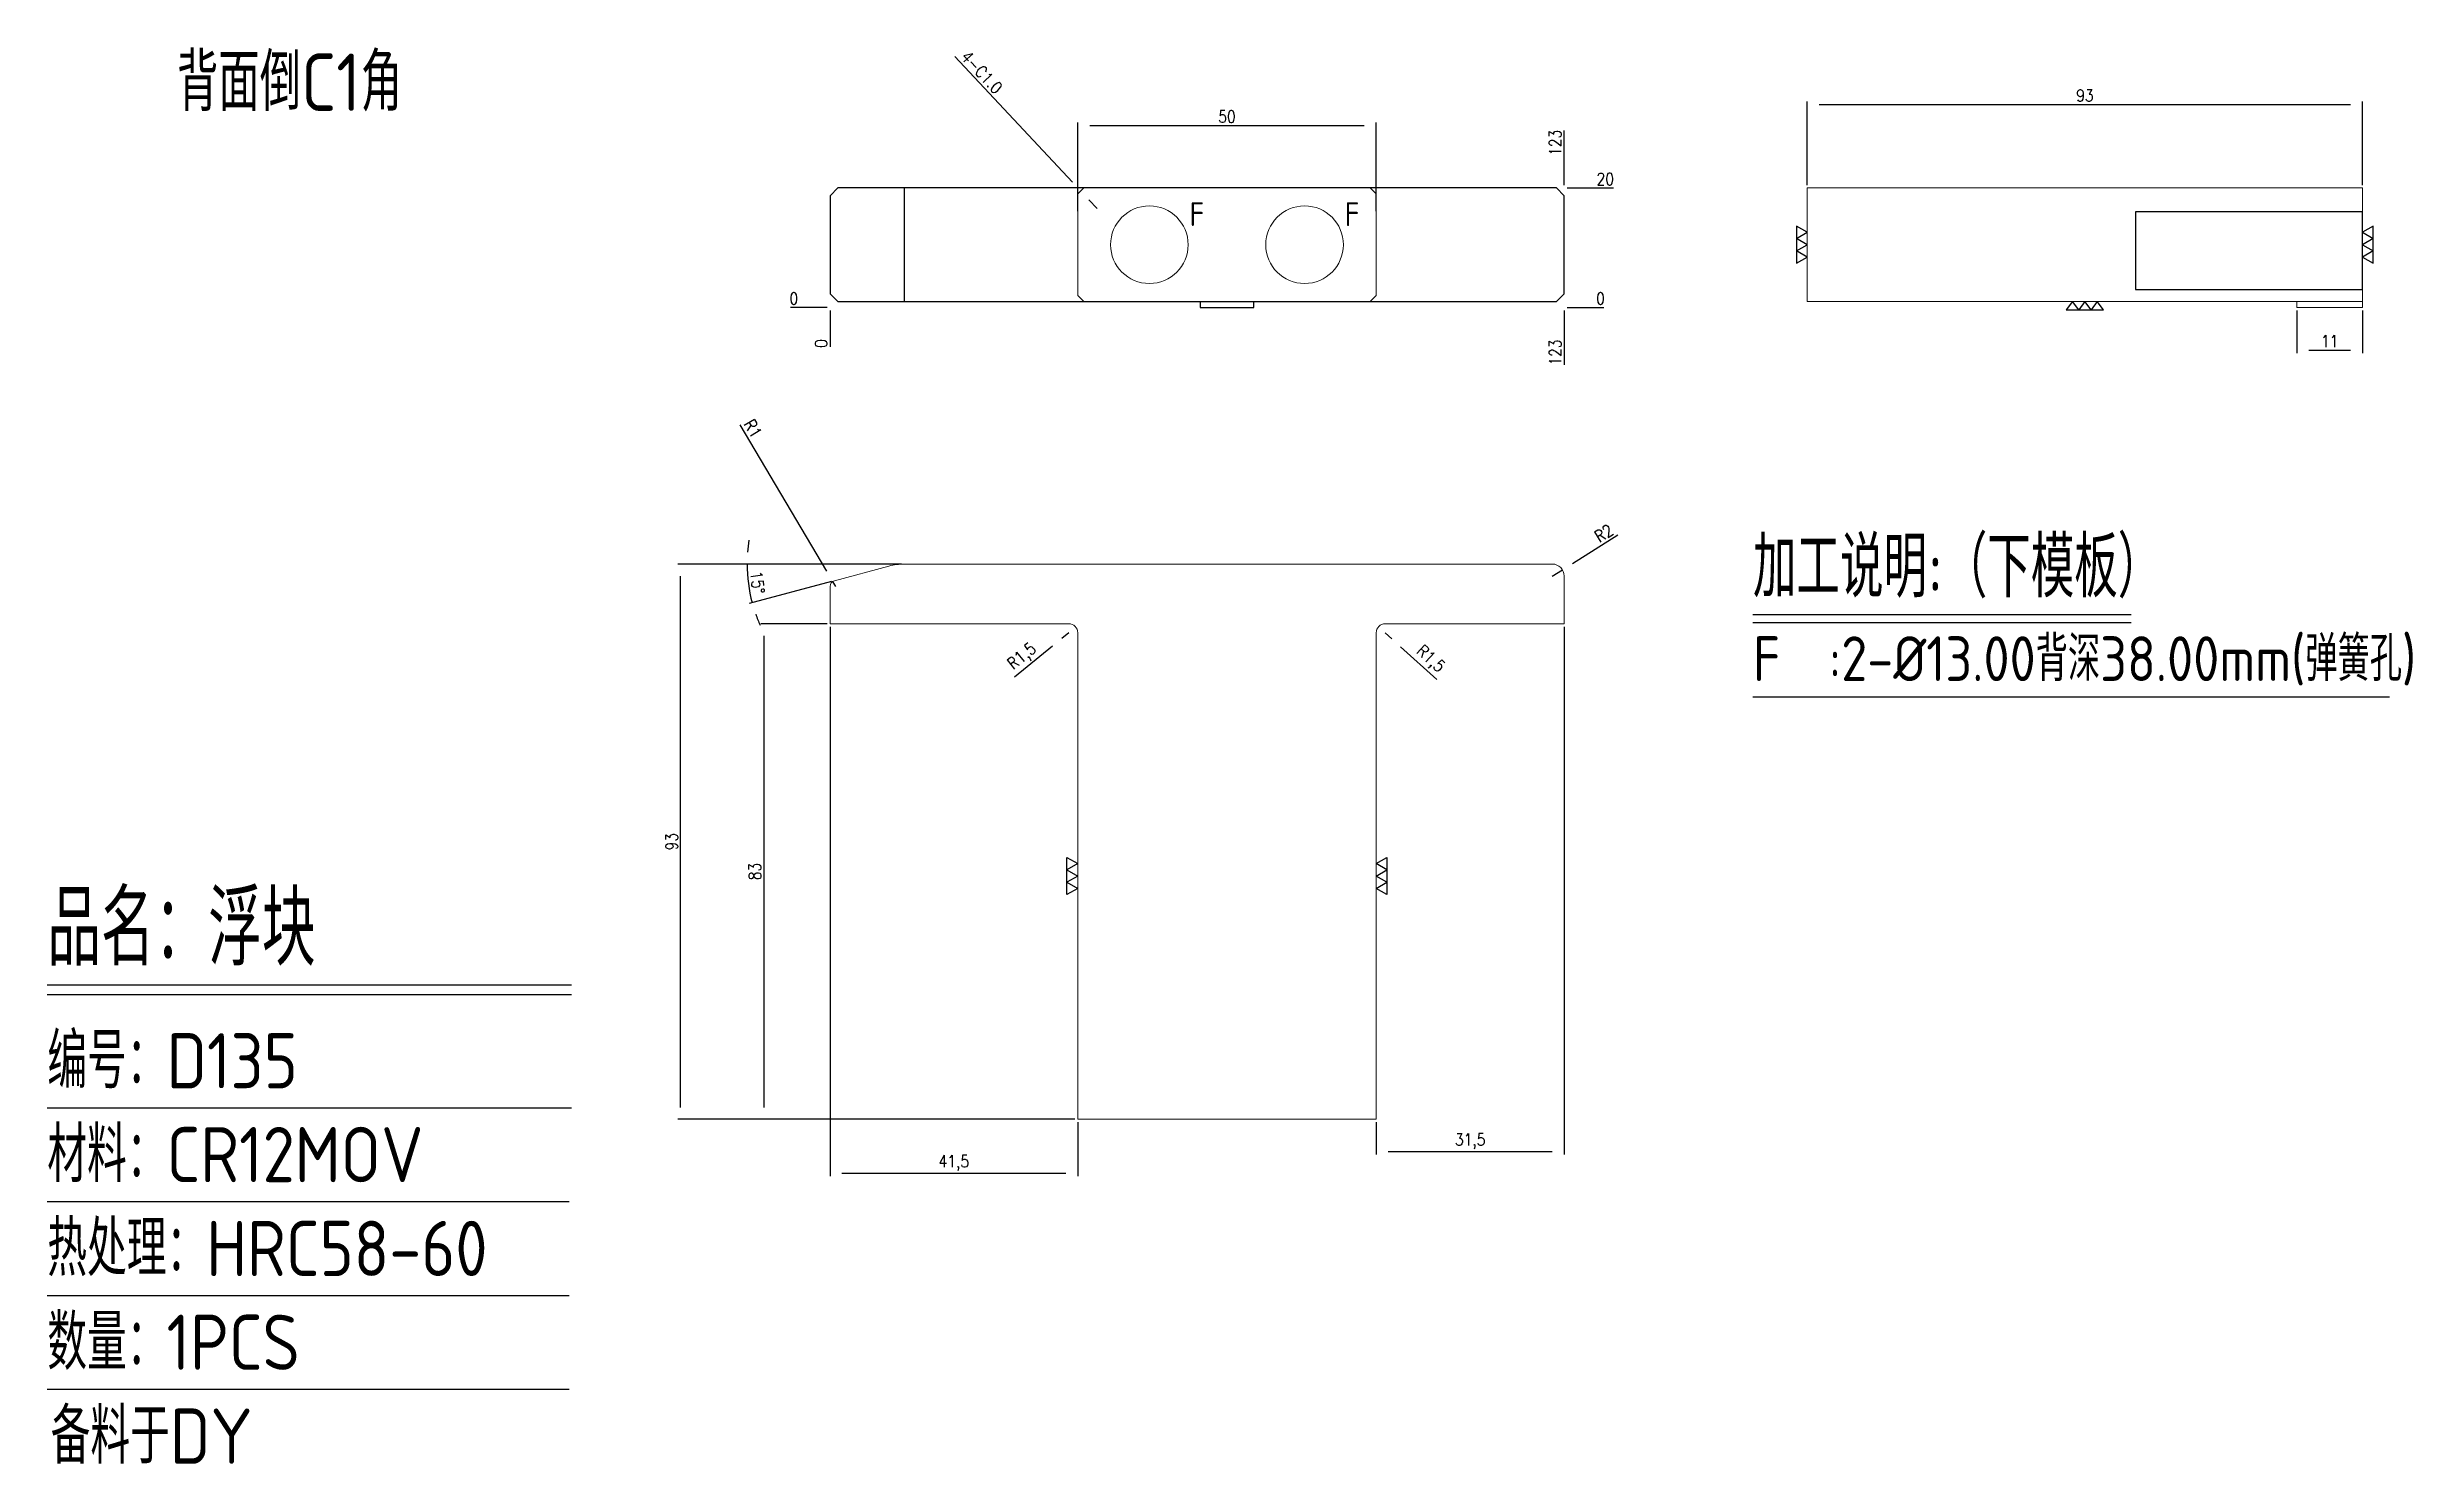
# Model space of a CAD drawing. Header units: millimetres. Extents: x 126922 to 127318, y -5192 to -4955.
import ezdxf
from ezdxf.enums import TextEntityAlignment as Align

# ---------------------------------------------------------------- set-up
doc = ezdxf.new("R2010")
doc.units = ezdxf.units.MM
doc.linetypes.add('DASHED', pattern=[0])
doc.linetypes.add('HIDDEN', pattern=[0])
for name, color, linetype in [('DIE_P', 2, 'Continuous'), ('DIM', 4, 'Continuous'), ('LB_P', 2, 'Continuous'), ('TEXT', 4, 'Continuous')]:
    doc.layers.add(name, color=color, linetype=linetype)
doc.styles.add('gbenor', font='gbenor.shx', dxfattribs={"bigfont": 'gbcbig.shx'})
doc.styles.get("Standard").update_dxf_attribs({"font": 'txt.shx', "width": 0.85, "bigfont": 'ctxt.shx'})
doc.dimstyles.new('T-2-WX', dxfattribs={"dimtxt": 2, "dimasz": 2, "dimexe": 0.5, "dimexo": 0.5, "dimgap": 0.5, "dimtad": 1, "dimtxsty": 'Standard', "dimblk": 'OPEN30', "dimcen": 0, "dimazin": 3, "dimtfac": 1, "dimtmove": 0, "dimatfit": 3, "dimldrblk": 'OPEN30', "dimlwd": -1, "dimlwe": -1})

# ---------------------------------------------------------------- blocks, each defined once
blk = doc.blocks.new('*D7579')
at = {"layer": 'Defpoints', "color": 0}
for p in [(127144.8435013991, -4967.794036410216), (127094.8435013991, -4982.612123225443), (127144.8435013991, -4982.612123225443)]:
    blk.add_point(p, dxfattribs=at)
at = {"layer": 'DIM', "color": 0}
for p, q in [((127094.8435013991, -4982.112123225443), (127094.8435013991, -4967.294036410216)), ((127096.8435013991, -4967.794036410216), (127142.8435013991, -4967.794036410216)), ((127144.8435013991, -4982.112123225443), (127144.8435013991, -4967.294036410216))]:
    blk.add_line(p, q, dxfattribs=at)
at = {"layer": 'DIM', "color": 0, "insert": (127119.8435013991, -4966.294036410216), "char_height": 2, "attachment_point": 5}
blk.add_mtext('50', dxfattribs=at)
blk = doc.blocks.new('_Open30')
blk = doc.blocks.new('*D7580')
at = {"layer": 'Defpoints', "color": 0}
for p in [(127028.3237311328, -5041.248046473918), (127065.7963230698, -5041.248046473918), (127094.8435013991, -5134.245494316359)]:
    blk.add_point(p, dxfattribs=at)
at = {"layer": 'DIM', "color": 0}
for p, q in [((127065.2963230698, -5041.248046473918), (127027.8237311328, -5041.248046473918)), ((127028.3237311328, -5132.245494316359), (127028.3237311328, -5043.248046473918)), ((127094.3435013991, -5134.245494316359), (127027.8237311328, -5134.245494316359))]:
    blk.add_line(p, q, dxfattribs=at)
at = {"layer": 'DIM', "color": 0, "insert": (127026.8237311328, -5087.746770395139), "char_height": 2, "attachment_point": 5, "rotation": 90}
blk.add_mtext('93', dxfattribs=at)
blk = doc.blocks.new('*D7581')
at = {"layer": 'Defpoints', "color": 0}
for p in [(127053.3435013991, -5051.245494316359), (127042.2681236121, -5134.245494316359), (127094.8435013991, -5134.245494316359)]:
    blk.add_point(p, dxfattribs=at)
at = {"layer": 'DIM', "color": 0}
for p, q in [((127052.8435013991, -5051.245494316359), (127041.7681236121, -5051.245494316359)), ((127042.2681236121, -5053.245494316359), (127042.2681236121, -5132.245494316359)), ((127094.3435013991, -5134.245494316359), (127041.7681236121, -5134.245494316359))]:
    blk.add_line(p, q, dxfattribs=at)
at = {"layer": 'DIM', "color": 0, "insert": (127040.7681236121, -5092.745494316359), "char_height": 2, "attachment_point": 5, "rotation": 90}
blk.add_mtext('83', dxfattribs=at)
blk = doc.blocks.new('*D7582')
at = {"layer": 'Defpoints', "color": 0}
for p in [(127053.3435013991, -5051.245494316359), (127094.8435013991, -5134.245494316359), (127094.8435013991, -5143.274213833703)]:
    blk.add_point(p, dxfattribs=at)
at = {"layer": 'DIM', "color": 0}
for p, q in [((127053.3435013991, -5051.745494316359), (127053.3435013991, -5143.774213833703)), ((127094.8435013991, -5134.745494316359), (127094.8435013991, -5143.774213833703)), ((127055.3435013991, -5143.274213833703), (127092.8435013991, -5143.274213833703))]:
    blk.add_line(p, q, dxfattribs=at)
at = {"layer": 'DIM', "color": 0, "insert": (127074.0935013991, -5141.583737643226), "char_height": 2, "attachment_point": 5}
blk.add_mtext('41,5', dxfattribs=at)
blk = doc.blocks.new('*D7583')
at = {"layer": 'Defpoints', "color": 0}
for p in [(127176.3435013991, -5051.245494316359), (127144.8435013991, -5134.245494316359), (127176.3435013991, -5139.629080299839)]:
    blk.add_point(p, dxfattribs=at)
at = {"layer": 'DIM', "color": 0}
for p, q in [((127176.3435013991, -5051.745494316359), (127176.3435013991, -5140.129080299839)), ((127144.8435013991, -5134.745494316359), (127144.8435013991, -5140.129080299839)), ((127146.8435013991, -5139.629080299839), (127174.3435013991, -5139.629080299839))]:
    blk.add_line(p, q, dxfattribs=at)
at = {"layer": 'DIM', "color": 0, "insert": (127160.5935013991, -5137.938604109363), "char_height": 2, "attachment_point": 5}
blk.add_mtext('31,5', dxfattribs=at)
blk = doc.blocks.new('*D7584')
at = {"layer": 'Defpoints', "color": 0}
for p in [(127039.542717932, -5043.430173009035), (127054.084682354, -5044.033409341673), (127063.2081326188, -5041.58878821102), (127065.7963230698, -5041.248046473918), (127174.3435013991, -5041.245494316359)]:
    blk.add_point(p, dxfattribs=at)
at = {"layer": 'DIM', "color": 0}
for p, q in [((127063.9796825617, -5041.248089186708), (127038.9474284542, -5041.248677744214)), ((127053.6017194409, -5044.162818864225), (127039.8174189091, -5047.856311059962))]:
    blk.add_line(p, q, dxfattribs=at)
for start, end in [(170.8433975994733, 175.4223723679445), (180.0013471364157, 195.000000000084), (199.5789747685553, 204.1579495370265)]:
    blk.add_arc((127064.4796825615, -5041.248077430725), 25.03225411438641, start, end, dxfattribs=at)
at = {"layer": 'DIM', "color": 0, "insert": (127041.1959978413, -5044.313711144497), "char_height": 2, "attachment_point": 5, "rotation": 277.500673568247}
blk.add_mtext('15%%d', dxfattribs=at)
blk = doc.blocks.new('*D7585')
at = {"layer": 'Defpoints', "color": 0}
for p in [(127053.8341362244, -5044.138784693649), (127054.3435013989, -5044.999335168017)]:
    blk.add_point(p, dxfattribs=at)
at = {"layer": 'DIM', "color": 0}
for p, q in [((127052.8154058754, -5042.417683744849), (127038.3188188886, -5017.926325809943)), ((127054.3435013989, -5044.999335168017), (127053.8341362244, -5044.138784693649))]:
    blk.add_line(p, q, dxfattribs=at)
at = {"layer": 'DIM', "color": 0, "insert": (127040.4416077186, -5018.56784382302), "char_height": 2, "attachment_point": 5, "rotation": 300.62155358328437}
blk.add_mtext('R1', dxfattribs=at)
blk = doc.blocks.new('*D7586')
at = {"layer": 'Defpoints', "color": 0}
for p in [(127174.3435013992, -5043.245494316339), (127176.0381823776, -5042.183394329768)]:
    blk.add_point(p, dxfattribs=at)
at = {"layer": 'DIM', "color": 0}
for p, q in [((127177.732863356, -5041.121294343199), (127185.3470700766, -5036.349275916848)), ((127174.3435013992, -5043.245494316339), (127176.0381823776, -5042.183394329768))]:
    blk.add_line(p, q, dxfattribs=at)
at = {"layer": 'DIM', "color": 0, "insert": (127182.9607229307, -5036.074616122835), "char_height": 2, "attachment_point": 5, "rotation": 32.07642612832919}
blk.add_mtext('R2', dxfattribs=at)
blk = doc.blocks.new('*D7587')
at = {"layer": 'Defpoints', "color": 0}
for p in [(127146.3435013991, -5052.745494316332), (127147.4543695385, -5053.753448669027)]:
    blk.add_point(p, dxfattribs=at)
at = {"layer": 'DIM', "color": 0}
for p, q in [((127146.3435013991, -5052.745494316332), (127147.4543695385, -5053.753448669027)), ((127154.9941666239, -5060.594738846643), (127148.9355270576, -5055.097387805882))]:
    blk.add_line(p, q, dxfattribs=at)
at = {"layer": 'DIM', "color": 0, "insert": (127153.8413741565, -5057.266102134486), "char_height": 2, "attachment_point": 5, "rotation": 317.7807403645082}
blk.add_mtext('R1,5', dxfattribs=at)
blk = doc.blocks.new('*D7588')
at = {"layer": 'Defpoints', "color": 0}
for p in [(127092.1789318121, -5053.69089247426), (127093.3435013993, -5052.745494316296)]:
    blk.add_point(p, dxfattribs=at)
at = {"layer": 'DIM', "color": 0}
for p, q in [((127084.2746468053, -5060.107594891721), (127090.6261723627, -5054.951423351403)), ((127093.3435013993, -5052.745494316296), (127092.1789318121, -5053.69089247426))]:
    blk.add_line(p, q, dxfattribs=at)
at = {"layer": 'DIM', "color": 0, "insert": (127085.6085811417, -5056.84732312074), "char_height": 2, "attachment_point": 5, "rotation": 39.069708828400906}
blk.add_mtext('R1,5', dxfattribs=at)
blk = doc.blocks.new('*D7589')
at = {"layer": 'Defpoints', "color": 0}
for p in [(127310.0642028859, -4964.250027421838), (127217.0642028859, -4978.248616307717), (127310.0642028859, -4978.248616307717)]:
    blk.add_point(p, dxfattribs=at)
at = {"layer": 'DIM', "color": 0}
for p, q in [((127217.0642028859, -4977.748616307717), (127217.0642028859, -4963.750027421838)), ((127219.0642028859, -4964.250027421838), (127308.0642028859, -4964.250027421838)), ((127310.0642028859, -4977.748616307717), (127310.0642028859, -4963.750027421838))]:
    blk.add_line(p, q, dxfattribs=at)
at = {"layer": 'DIM', "color": 0, "insert": (127263.5642028859, -4962.750027421838), "char_height": 2, "attachment_point": 5}
blk.add_mtext('93', dxfattribs=at)
blk = doc.blocks.new('*D7590')
at = {"layer": 'Defpoints', "color": 0}
for p in [(127299.0642028859, -4998.248616307712), (127310.0642028859, -4998.248616307712), (127310.0642028859, -5005.398635314894)]:
    blk.add_point(p, dxfattribs=at)
at = {"layer": 'DIM', "color": 0}
for p, q in [((127299.0642028859, -4998.748616307712), (127299.0642028859, -5005.898635314894)), ((127310.0642028859, -4998.748616307712), (127310.0642028859, -5005.898635314894)), ((127301.0642028859, -5005.398635314894), (127308.0642028859, -5005.398635314894))]:
    blk.add_line(p, q, dxfattribs=at)
at = {"layer": 'DIM', "color": 0, "insert": (127304.5642028859, -5003.898635314894), "char_height": 2, "attachment_point": 5}
blk.add_mtext('11', dxfattribs=at)
blk = doc.blocks.new('*D7591')
at = {"layer": 'Defpoints', "color": 0}
for p in [(127095.3428180734, -4978.747886194389), (127095.3441847254, -4978.749346421166)]:
    blk.add_point(p, dxfattribs=at)
at = {"layer": 'DIM', "color": 0}
for p, q in [((127093.9761660636, -4977.287659402386), (127074.2722438803, -4956.234607950296)), ((127095.3441847254, -4978.749346421166), (127095.3428180734, -4978.747886194389)), ((127096.7108367352, -4980.209573213169), (127098.077488745, -4981.669800005173))]:
    blk.add_line(p, q, dxfattribs=at)
at = {"layer": 'DIM', "color": 0, "insert": (127078.7791630988, -4958.854970827265), "char_height": 2, "attachment_point": 5, "rotation": 313.1040987174344}
blk.add_mtext('4-C1.0', dxfattribs=at)
blk = doc.blocks.new('*D7592')
at = {"layer": 'Defpoints', "color": 0}
for p in [(127053.3435013991, -4998.248616307712), (127176.3435013991, -4998.248616307712), (127181.3435013991, -4998.248616307712)]:
    blk.add_point(p, dxfattribs=at)
at = {"layer": 'DIM', "color": 0}
blk.add_line((127176.8435013991, -4998.248616307712), (127182.9768347324, -4998.248616307712), dxfattribs=at)
at = {"layer": 'DIM', "color": 0, "insert": (127182.4101680658, -4996.748616307712), "char_height": 2, "attachment_point": 5}
blk.add_mtext('0', dxfattribs=at)
blk = doc.blocks.new('*D7593')
at = {"layer": 'Defpoints', "color": 0}
for p in [(127176.3435013991, -4978.248616307717), (127181.3435013991, -4978.248616307712), (127053.3435013991, -4998.248616307712)]:
    blk.add_point(p, dxfattribs=at)
at = {"layer": 'DIM', "color": 0}
blk.add_line((127176.8435013991, -4978.248616307717), (127184.5958823515, -4978.248616307712), dxfattribs=at)
at = {"layer": 'DIM', "color": 0, "insert": (127183.2196918753, -4976.748616307712), "char_height": 2, "attachment_point": 5}
blk.add_mtext('20', dxfattribs=at)
blk = doc.blocks.new('*D7594')
at = {"layer": 'Defpoints', "color": 0}
for p in [(127048.3435013991, -4998.248616307712), (127053.3435013991, -4998.248616307712), (127053.3435013991, -4998.248616307712)]:
    blk.add_point(p, dxfattribs=at)
at = {"layer": 'DIM', "color": 0}
blk.add_line((127052.8435013991, -4998.248616307712), (127046.7101680658, -4998.248616307712), dxfattribs=at)
at = {"layer": 'DIM', "color": 0, "insert": (127047.2768347324, -4996.748616307712), "char_height": 2, "attachment_point": 5}
blk.add_mtext('0', dxfattribs=at)
blk = doc.blocks.new('*D7595')
at = {"layer": 'Defpoints', "color": 0}
for p in [(127053.3435013991, -4998.248616307712), (127176.3435013991, -4998.248616307712), (127176.3435013991, -5003.248616307712)]:
    blk.add_point(p, dxfattribs=at)
at = {"layer": 'DIM', "color": 0}
blk.add_line((127176.3435013991, -4998.748616307697), (127176.3435013991, -5007.87718773626), dxfattribs=at)
at = {"layer": 'DIM', "color": 0, "insert": (127174.8435013991, -5005.812902021993), "char_height": 2, "attachment_point": 5, "rotation": 90}
blk.add_mtext('123', dxfattribs=at)
blk = doc.blocks.new('*D7596')
at = {"layer": 'Defpoints', "color": 0}
for p in [(127053.3435013991, -4998.248616307712), (127053.3435013991, -4998.248616307712), (127053.3435013991, -5003.248616307712)]:
    blk.add_point(p, dxfattribs=at)
at = {"layer": 'DIM', "color": 0}
blk.add_line((127053.3435013991, -4998.748616307697), (127053.3435013991, -5004.881949641029), dxfattribs=at)
at = {"layer": 'DIM', "color": 0, "insert": (127051.8435013991, -5004.315282974378), "char_height": 2, "attachment_point": 5, "rotation": 90}
blk.add_mtext('0', dxfattribs=at)
blk = doc.blocks.new('*D7597')
at = {"layer": 'Defpoints', "color": 0}
for p in [(127176.3435013991, -4973.248616307717), (127176.3435013991, -4978.248616307717), (127053.3435013991, -4998.248616307712)]:
    blk.add_point(p, dxfattribs=at)
at = {"layer": 'DIM', "color": 0}
blk.add_line((127176.3435013991, -4977.748616307726), (127176.3435013991, -4968.620044879164), dxfattribs=at)
at = {"layer": 'DIM', "color": 0, "insert": (127174.8435013991, -4970.684330593442), "char_height": 2, "attachment_point": 5, "rotation": 90}
blk.add_mtext('123', dxfattribs=at)

msp = doc.modelspace()

# ---------------------------------------------------------------- linework, layer by layer
at = {"layer": 'DIE_P', "linetype": 'Continuous'}
for p, q in [((127065.7963230698, -4997.248616307717), (127065.7963230698, -4978.248616307717)), ((127115.3435013991, -4997.248616307717), (127124.3435013991, -4997.248616307717))]:
    msp.add_line(p, q, dxfattribs=at)
msp.add_lwpolyline([(127124.3435013991, -4997.248616307717), (127175.0506081803, -4997.248616307717), (127176.3435013991, -4995.95572308891), (127176.3435013991, -4979.541509526525), (127175.0506081803, -4978.248616307717), (127054.6363946179, -4978.248616307717), (127053.3435013991, -4979.541509526525), (127053.3435013991, -4995.95572308891), (127054.6363946179, -4997.248616307717), (127115.3435013991, -4997.248616307717), (127115.3435013991, -4998.248616307712), (127124.3435013991, -4998.248616307712)], close=True, dxfattribs=at)
at = {"layer": 'DIE_P', "linetype": 'HIDDEN', "lineweight": 15, "ltscale": 0.5}
for points in [[(127099.2370679675, -4997.248616307717), (127095.8435013991, -4997.248616307717), (127094.8435013991, -4996.248616307717), (127094.8435013991, -4979.248616307717), (127095.8435013991, -4978.248616307717), (127099.2370679675, -4978.248616307717)], [(127140.4499348307, -4997.248616307717), (127143.8435013991, -4997.248616307717), (127144.8435013991, -4996.248616307717), (127144.8435013991, -4979.248616307717), (127143.8435013991, -4978.248616307717), (127140.4499348307, -4978.248616307717)]]:
    msp.add_lwpolyline(points, dxfattribs=at)
at = {"layer": 'DIE_P', "color": 2, "lineweight": 15}
msp.add_lwpolyline([(127217.0642028859, -4997.248616307717), (127310.0642028859, -4997.248616307717), (127310.0642028859, -4978.248616307717), (127217.0642028859, -4978.248616307717)], close=True, dxfattribs=at)
at = {"layer": 'DIE_P', "color": 4}
for points in [[(127215.2642028859, -4990.866307761342), (127217.0642028859, -4989.8270772768), (127215.2642028859, -4988.787846792259), (127217.0642028859, -4987.748616307717), (127215.2642028859, -4986.709385823176), (127217.0642028859, -4985.670155338635), (127215.2642028859, -4984.630924854094), (127215.2642028859, -4990.866307761342)], [(127311.8642028859, -4984.630924854093), (127310.0642028859, -4985.670155338635), (127311.8642028859, -4986.709385823176), (127310.0642028859, -4987.748616307717), (127311.8642028859, -4988.787846792258), (127310.0642028859, -4989.8270772768), (127311.8642028859, -4990.866307761341), (127311.8642028859, -4984.630924854093)], [(127266.6818943395, -4998.648616307718), (127265.642663855, -4997.248616307717), (127264.6034333704, -4998.648616307718), (127263.5642028859, -4997.248616307717), (127262.5249724013, -4998.648616307718), (127261.4857419168, -4997.248616307717), (127260.4465114322, -4998.648616307718), (127266.6818943395, -4998.648616307718)]]:
    msp.add_lwpolyline(points, close=True, dxfattribs=at)
at = {"layer": 'DIE_P', "linetype": 'HIDDEN'}
msp.add_lwpolyline([(127272.0642028859, -4995.248616307717), (127310.0642028859, -4995.248616307717), (127310.0642028859, -4982.248616307717), (127272.0642028859, -4982.248616307717)], close=True, dxfattribs=at)
at = {"layer": 'DIE_P', "color": 2, "linetype": 'Continuous', "lineweight": 15}
msp.add_lwpolyline([(127299.0642028859, -4997.248616307717), (127299.0642028859, -4998.248616307712), (127310.0642028859, -4998.248616307712), (127310.0642028859, -4997.248616307717)], close=True, dxfattribs=at)
at = {"layer": 'DIE_P', "linetype": 'Continuous', "lineweight": 15}
msp.add_lwpolyline([(127053.3435013991, -5044.999335167965), (127053.3435013991, -5051.245494316359), (127093.3435013991, -5051.245494316359, -0.414213562373095), (127094.8435013991, -5052.745494316359), (127094.8435013991, -5134.245494316359), (127144.8435013991, -5134.245494316359), (127144.8435013991, -5052.745494316359, -0.414213562373095), (127146.3435013991, -5051.245494316359), (127176.3435013991, -5051.245494316359), (127176.3435013991, -5043.245494316359, 0.414213562373095), (127174.3435013991, -5041.245494316359), (127065.7963230698, -5041.248046473918, 0.0655434628125577), (127063.2081326188, -5041.58878821102), (127054.084682354, -5044.033409341673, 0.3394542588642547)], format="xyb", close=True, dxfattribs=at)
at = {"layer": 'DIE_P', "color": 52, "linetype": 'DASHED', "lineweight": 15, "ltscale": 0.5}
for centre in [(127106.8435013991, -4987.748616307703), (127132.8435013991, -4987.748616307703)]:
    msp.add_circle(centre, 6.5, dxfattribs=at)
at = {"layer": 'DIM', "color": 4, "linetype": 'Continuous', "lineweight": 25}
for p, q in [((126922.2208202432, -5111.725682597406), (127010.0112823894, -5111.725682597406)), ((126922.2208202432, -5113.343649017778), (127010.0112823894, -5113.343649017778)), ((126922.2208202432, -5132.296969941917), (127010.0112823894, -5132.296969941917)), ((126922.2208202432, -5148.014358025423), (127009.6300131931, -5148.014358025423)), ((126922.2208202432, -5163.731746108877), (127009.6300131931, -5163.731746108877)), ((126922.2208202432, -5179.449134192389), (127009.6300131931, -5179.449134192389))]:
    msp.add_line(p, q, dxfattribs=at)
at = {"layer": 'LB_P', "color": 4}
for points in [[(127093.0435013991, -5090.377802862735), (127094.8435013991, -5091.417033347277), (127093.0435013991, -5092.456263831818), (127094.8435013991, -5093.495494316359), (127093.0435013991, -5094.5347248009), (127094.8435013991, -5095.573955285442), (127093.0435013991, -5096.613185769983), (127093.0435013991, -5090.377802862735)], [(127146.6435013991, -5096.613185769984), (127144.8435013991, -5095.573955285442), (127146.6435013991, -5094.534724800901), (127144.8435013991, -5093.495494316359), (127146.6435013991, -5092.456263831818), (127144.8435013991, -5091.417033347277), (127146.6435013991, -5090.377802862736), (127146.6435013991, -5096.613185769984)]]:
    msp.add_lwpolyline(points, close=True, dxfattribs=at)
at = {"layer": 'TEXT', "color": 3}
for p, q in [((127207.9513462848, -5049.705428627234), (127271.3117344853, -5049.705428627234)), ((127207.9513462848, -5051.017928627234), (127271.3117344853, -5051.017928627234)), ((127207.9513462848, -5063.467928627235), (127314.6216797725, -5063.467928627235))]:
    msp.add_line(p, q, dxfattribs=at)

# ---------------------------------------------------------------- texts
at = {"layer": 'DIM', "color": 3, "linetype": 'Continuous', "lineweight": 25, "style": 'gbenor'}
for s, height, p in [('品名：浮块', 12.48145524276255, (126922.2208202432, -5108.489749756671)), ('编号：D135', 9.245522402046333, (126922.2208202432, -5129.061037101232)), ('材料：CR12MOV ', 9.245522402046333, (126922.2208202432, -5144.778425184682)), ('热处理：HRC58-60', 9.245522402046333, (126922.2208202432, -5160.495813268196)), ('数量：1PCS', 9.245522402046333, (126922.2208202432, -5176.213201351708)), ('备料于DY', 9.245522402046333, (126922.7833117392, -5191.930589435094))]:
    msp.add_text(s, height=height, dxfattribs=at).set_placement(p)
at = {"layer": 'TEXT', "color": 4, "lineweight": 18, "style": 'gbenor'}
msp.add_text('背面倒C1角', height=9.626334097184833, dxfattribs=at).set_placement((126943.9455587958, -4965.347707788585))
at = {"layer": 'TEXT', "color": 4, "style": 'gbenor'}
for p in [(127114.8042473165, -4982.638544263114), (127140.8042473165, -4982.638544263114)]:
    msp.add_text('F', height=4, dxfattribs=at).set_placement(p, align=Align.MIDDLE_CENTER)
for s, height, p in [('加工说明:（下模板）', 10.125, (127207.9513462848, -5046.817928627233)), ('F  :2-%%c13.00背深38.00mm(弹簧孔)', 7.5, (127207.9513462848, -5060.842928627235))]:
    msp.add_text(s, height=height, dxfattribs=at).set_placement(p)

# ---------------------------------------------------------------- dimensions: what is measured, and where the dimension line sits
at = {"layer": 'DIM', "color": 4}
dim = msp.add_diameter_dim_2p(p1=(127095.3441847254, -4978.749346421166), p2=(127095.3428180734, -4978.747886194389), text='4-C1.0', dimstyle='T-2-WX', dxfattribs=at)
dim.commit()
dim.dimension.update_dxf_attribs({"geometry": '*D7591', "text_midpoint": (127077.6839930048, -4959.879959834621), "dimtype": 163})
for base, p1, p2, picture, middle in [((127144.8435013991, -4967.794036410216), (127094.8435013991, -4982.612123225443), (127144.8435013991, -4982.612123225443), '*D7579', (127119.8435013991, -4966.294036410216)), ((127310.0642028859, -4964.250027421838), (127217.0642028859, -4978.248616307717), (127310.0642028859, -4978.248616307717), '*D7589', (127263.5642028859, -4962.750027421838)), ((127310.0642028859, -5005.398635314894), (127299.0642028859, -4998.248616307712), (127310.0642028859, -4998.248616307712), '*D7590', (127304.5642028859, -5003.898635314894)), ((127094.8435013991, -5143.274213833703), (127053.3435013991, -5051.245494316359), (127094.8435013991, -5134.245494316359), '*D7582', (127074.0935013991, -5141.583737643226)), ((127176.3435013991, -5139.629080299839), (127144.8435013991, -5134.245494316359), (127176.3435013991, -5051.245494316359), '*D7583', (127160.5935013991, -5137.938604109363))]:
    dim = msp.add_linear_dim(base=base, p1=p1, p2=p2, dimstyle='T-2-WX', dxfattribs=at)
    dim.commit()
    dim.dimension.update_dxf_attribs({"geometry": picture, "text_midpoint": middle})
for feature_location, offset, dtype, picture, middle in [((127176.3435013991, -4978.248616307717), (0, 5), 1, '*D7597', (127174.8435013991, -4970.684330593442)), ((127176.3435013991, -4978.248616307717), (5, 5.4569682106375694e-12), 0, '*D7593', (127183.2196918753, -4976.748616307712)), ((127053.3435013991, -4998.248616307712), (-5, 0), 0, '*D7594', (127047.2768347324, -4996.748616307712)), ((127176.3435013991, -4998.248616307712), (5, 0), 0, '*D7592', (127182.4101680658, -4996.748616307712)), ((127053.3435013991, -4998.248616307712), (0, -5), 1, '*D7596', (127051.8435013991, -5004.315282974378)), ((127176.3435013991, -4998.248616307712), (0, -5), 1, '*D7595', (127174.8435013991, -5005.812902021993))]:
    dim = msp.add_ordinate_dim(feature_location=feature_location, offset=offset, dtype=dtype, origin=(127053.3435013991, -4998.248616307712), dimstyle='T-2-WX', dxfattribs=at)
    dim.commit()
    dim.dimension.update_dxf_attribs({"geometry": picture, "text_midpoint": middle})
for center, mpoint, picture, middle in [((127054.3435013989, -5044.999335168017), (127053.8341362244, -5044.138784693649), '*D7585', (127039.150782007, -5019.331891584794)), ((127174.3435013992, -5043.245494316339), (127176.0381823776, -5042.183394329768), '*D7586', (127183.7572979207, -5037.345626856631))]:
    dim = msp.add_radius_dim(center=center, mpoint=mpoint, dimstyle='T-2-WX', dxfattribs=at)
    dim.commit()
    dim.dimension.update_dxf_attribs({"geometry": picture, "text_midpoint": middle, "dimtype": 164})
dim = msp.add_angular_dim_2l(base=(127039.542717932, -5043.430173009035), line1=((127063.2081326188, -5041.58878821102), (127054.084682354, -5044.033409341673)), line2=((127174.3435013991, -5041.245494316359), (127065.7963230698, -5041.248046473918)), dimstyle='T-2-WX', dxfattribs=at)
dim.commit()
dim.dimension.update_dxf_attribs({"geometry": '*D7584', "text_midpoint": (127041.1959978413, -5044.313711144497)})
for base, p1, p2, picture, middle in [((127028.3237311328, -5041.248046473918), (127094.8435013991, -5134.245494316359), (127065.7963230698, -5041.248046473918), '*D7580', (127026.8237311328, -5087.746770395139)), ((127042.2681236121, -5134.245494316359), (127053.3435013991, -5051.245494316359), (127094.8435013991, -5134.245494316359), '*D7581', (127040.7681236121, -5092.745494316359))]:
    dim = msp.add_linear_dim(base=base, p1=p1, p2=p2, angle=90, dimstyle='T-2-WX', dxfattribs=at)
    dim.commit()
    dim.dimension.update_dxf_attribs({"geometry": picture, "text_midpoint": middle})
for center, mpoint, picture, middle in [((127093.3435013993, -5052.745494316296), (127092.1789318121, -5053.69089247426), '*D7588', (127085.6085811417, -5056.84732312074)), ((127146.3435013991, -5052.745494316332), (127147.4543695385, -5053.753448669027), '*D7587', (127153.8413741565, -5057.266102134486))]:
    dim = msp.add_radius_dim(center=center, mpoint=mpoint, dimstyle='T-2-WX', dxfattribs=at)
    dim.commit()
    dim.dimension.update_dxf_attribs({"geometry": picture, "text_midpoint": middle})

doc.saveas('drawing.dxf')
